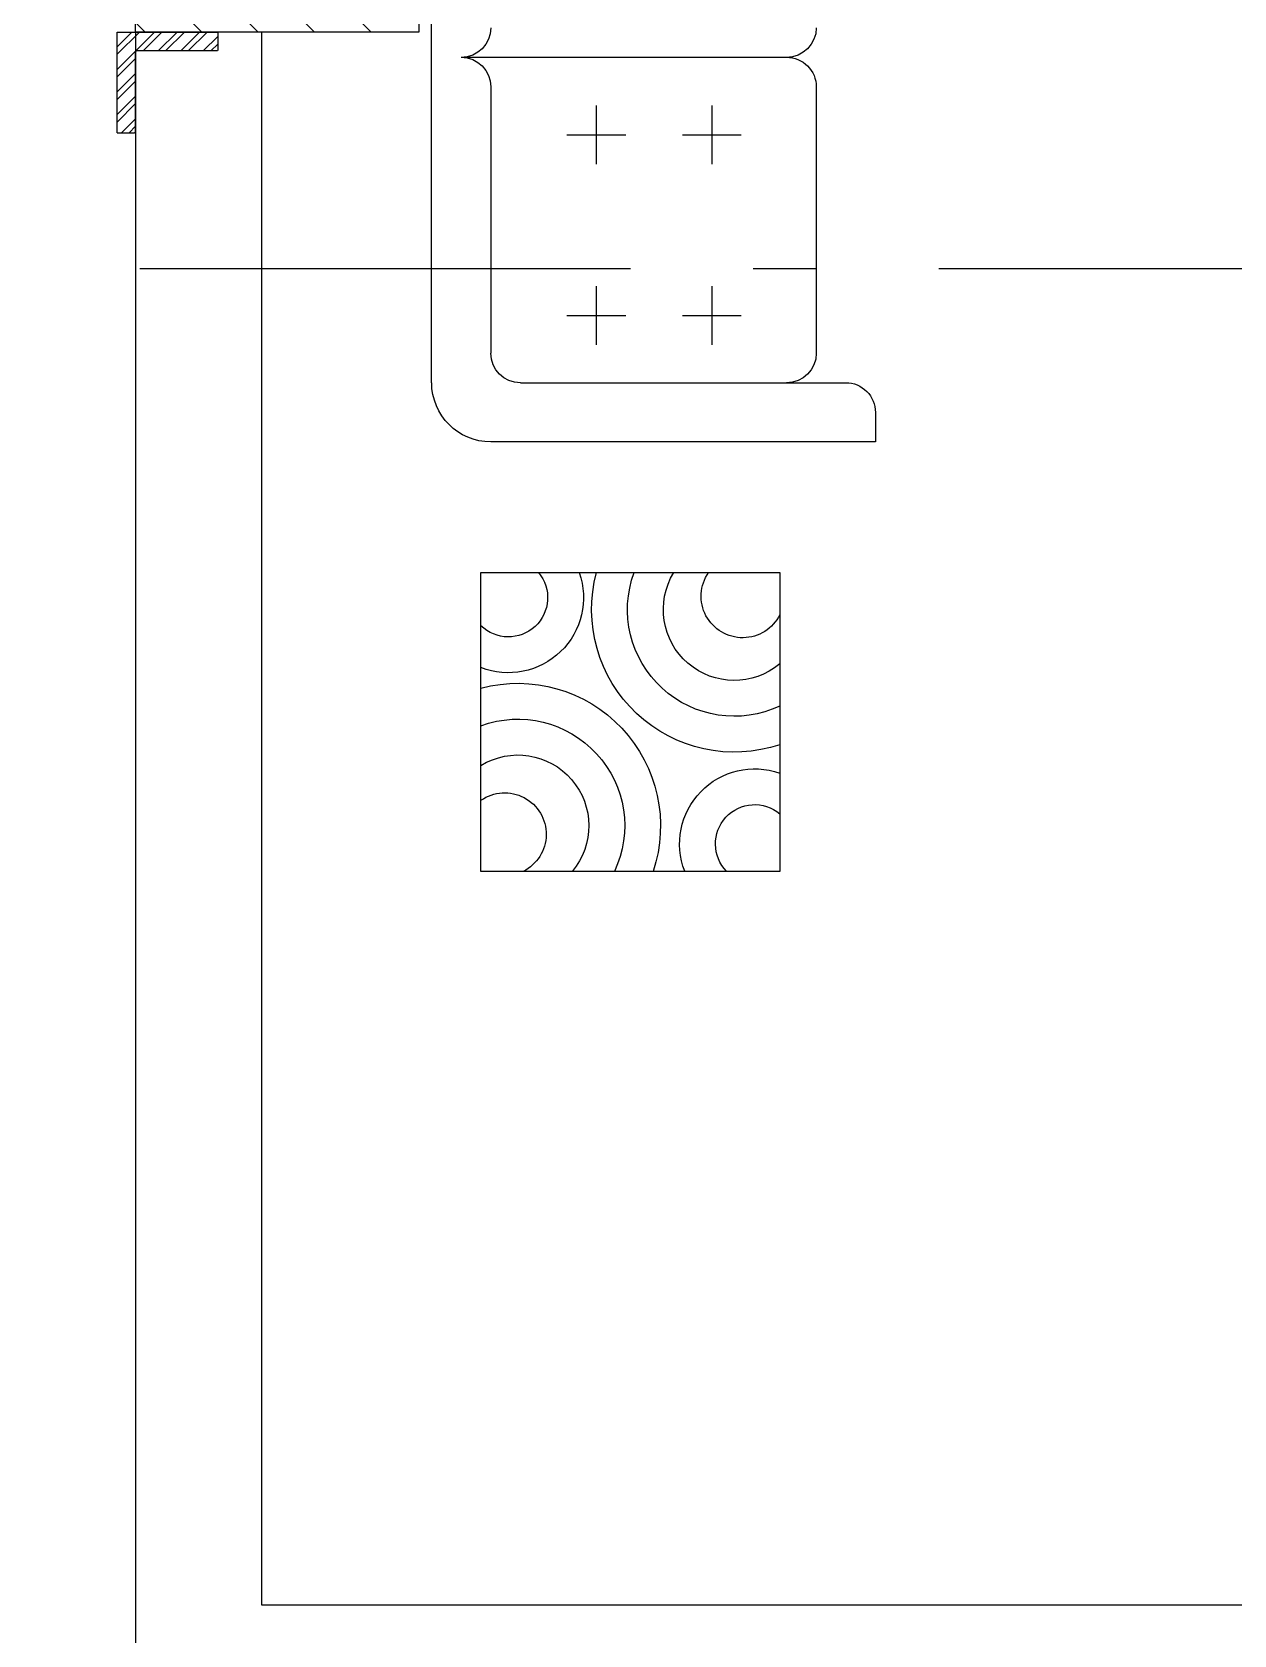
# Model space of a CAD drawing. Header units: millimetres. Extents: x 577 to 2337, y 236 to 943.
# Drawn here: x 1847.922 to 1849.833, y 428.997 to 431.545 of the extents above; entities that cross this region are included whole.
import ezdxf

# ---------------------------------------------------------------- set-up
doc = ezdxf.new("R2010")
doc.units = ezdxf.units.MM
doc.header["$LTSCALE"] = 0.01
doc.linetypes.add('ACAD_ISO10W100', pattern=[18, 12, -3, 0, -3])
for name, color, linetype in [('01-Plan', 1, 'Continuous'), ('06-Furn', 4, 'Continuous'), ('09-Sect', 1, 'Continuous'), ('10-coulm', 7, 'Continuous'), ('18-Maharband', 4, 'Continuous')]:
    doc.layers.add(name, color=color, linetype=linetype)

# ---------------------------------------------------------------- blocks, each defined once
blk = doc.blocks.new('co2')
at = {"layer": '10-coulm'}
h = blk.add_hatch(dxfattribs=at)
h.set_pattern_fill('ANSI31', color=5, scale=0.02, style=0)
h.set_pattern_definition([(45, (-770.14033, -706.21029), (-0.0449012806, 0.0449012806), [])])
h.paths.add_polyline_path([(0, 0), (0.45, 0), (0.45, 0.45), (0, 0.45)])
at = {"layer": '10-coulm', "color": 7}
blk.add_lwpolyline([(0, 0), (0.45, 0), (0.45, 0.45), (0, 0.45)], close=True, dxfattribs=at)
blk = doc.blocks.new('A$C5FAE614F')
at = {"layer": '06-Furn', "color": 17}
for p, q in [((0.5534, 4.2501), (0.0784, 4.2501)), ((0.0784, 4.2501), (0.0784, 3.7751)), ((0.5534, 3.7751), (0.5534, 4.2501)), ((0.0784, 3.7751), (0.5534, 3.7751))]:
    blk.add_line(p, q, dxfattribs=at)
at = {"layer": '06-Furn', "color": 243}
for p, q in [((0.7054, 3.5674), (0.0941, 3.5674)), ((0.7054, 3.5204), (0.7054, 3.5674)), ((0, 3.4733), (0, 2.4388)), ((0.1411, 3.4733), (0.6584, 3.4733)), ((0.0941, 3.0031), (0.0941, 3.4263)), ((0.6113, 3.0031), (0.6113, 3.4263)), ((0.2617, 3.3196), (0.2617, 3.4132)), ((0.4454, 3.3196), (0.4454, 3.4132)), ((0.2149, 3.3664), (0.3085, 3.3664)), ((0.3986, 3.3664), (0.4922, 3.3664)), ((0.2617, 3.0325), (0.2617, 3.1261)), ((0.4454, 3.0325), (0.4454, 3.1261)), ((0.2149, 3.0793), (0.3085, 3.0793)), ((0.3986, 3.0793), (0.4922, 3.0793)), ((0.5643, 2.9561), (0.047, 2.9561))]:
    blk.add_line(p, q, dxfattribs=at)
at = {"layer": '06-Furn', "color": 17}
for centre, major_axis, start_param, end_param in [((0.1371, 4.1778), (0.1603, 0.1603), 3.664762, 5.822501), ((0.1371, 4.1778), (0.12, 0.12), 3.573374, 5.938055), ((0.1371, 4.1778), (0.0797, 0.0797), 3.378505, 6.194473), ((0.1161, 4.1911), (0.0466, -0.0466), 4.888137, 8.178921), ((0.5135, 4.2064), (0.0844, 0.0844), 1.981991, 4.26773), ((0.5135, 4.2064), (0.0441, 0.0441), 1.581804, 4.620592), ((0.481, 3.8339), (0.1603, 0.1603), 0.460684, 2.618423), ((0.481, 3.8339), (0.12, -0.12), 1.915927, 4.280608), ((0.481, 3.8339), (0.0797, 0.0797), 0.088712, 2.90468), ((0.122, 3.815), (0.0844, 0.0844), -1.126137, 1.159602), ((0.122, 3.815), (0.0441, -0.0441), 0.091797, 3.130585), ((0.4943, 3.8128), (0.0466, -0.0466), 1.245857, 4.536641)]:
    blk.add_ellipse(centre, major_axis=major_axis, ratio=1, start_param=start_param, end_param=end_param, dxfattribs=at)
at = {"layer": '06-Furn', "color": 243}
for centre, major_axis, start_param, end_param in [((0.0941, 3.4733), (-0.0665, 0.0665), -0.785398, 0.785398), ((0.6584, 3.5204), (-0.0333, 0.0333), 2.356194, 3.926991), ((0.1411, 3.4263), (0.0333, 0.0333), 0.785398, 2.356194), ((0.5643, 3.4263), (0.0333, 0.0333), 5.497787, 7.068583), ((0.047, 3.0031), (0.0333, 0.0333), 3.926991, 5.497787), ((0.5643, 3.0031), (-0.0333, 0.0333), 2.356194, 3.926991), ((0.047, 2.909), (-0.0333, 0.0333), 3.926991, 5.497787), ((0.5643, 2.909), (0.0333, 0.0333), 5.497787, 7.068583)]:
    blk.add_ellipse(centre, major_axis=major_axis, ratio=1, start_param=start_param, end_param=end_param, dxfattribs=at)
blk = doc.blocks.new('nabshi.16')
at = {"layer": '18-Maharband'}
h = blk.add_hatch(dxfattribs=at)
h.set_pattern_fill('ANSI32', color=5, scale=0.002667)
h.set_pattern_definition([(45, (104.628065, 31.17932), (-0.01796051224, 0.01796051224), []), (45, (104.640038, 31.17932), (-0.01796051224, 0.01796051224), [])])
edge = h.paths.add_edge_path()
edge.add_arc((1121.682, 457.4802), 0.0016, 270, 360)
edge.add_line((1121.6836, 457.4802), (1121.6836, 457.6076))
edge.add_arc((1121.6852, 457.6076), 0.0016, 90, 180, ccw=False)
edge.add_line((1121.6852, 457.6092), (1121.8119, 457.6092))
edge.add_arc((1121.8116, 457.6113), 0.00207, 277.4806, 385.2694)
edge.add_line((1121.8135, 457.6121), (1121.8135, 457.6386))
edge.add_line((1121.8135, 457.6386), (1121.6535, 457.6386))
edge.add_line((1121.6535, 457.6386), (1121.6535, 457.4786))
edge.add_line((1121.6535, 457.4786), (1121.682, 457.4786))
at = {"layer": '18-Maharband', "color": 2}
for p, q in [((1121.8135, 457.6386), (1121.6535, 457.6386)), ((1121.6535, 457.6386), (1121.6535, 457.4786)), ((1121.8135, 457.6386), (1121.8135, 457.6108)), ((1121.6836, 457.4802), (1121.6836, 457.6076)), ((1121.8119, 457.6092), (1121.6852, 457.6092)), ((1121.6535, 457.4786), (1121.682, 457.4786))]:
    blk.add_line(p, q, dxfattribs=at)
for centre, start, end in [((1121.6852, 457.6076), 90, 180), ((1121.8119, 457.6108), 270, 0), ((1121.682, 457.4802), 270, 0)]:
    blk.add_arc(centre, 0.0016, start, end, dxfattribs=at)

msp = doc.modelspace()

# ---------------------------------------------------------------- linework, layer by layer
at = {"layer": '01-Plan'}
for p, q in [((1848.087, 431.5452), (1848.087, 427.1952)), ((1848.287, 431.5452), (1848.287, 429.0452)), ((1848.287, 429.0452), (1853.937, 429.0452))]:
    msp.add_line(p, q, dxfattribs=at)
at = {"layer": '09-Sect', "color": 7, "linetype": 'ACAD_ISO10W100', "ltscale": 6.5}
msp.add_line((1846.8237, 431.1694), (1861.8248, 431.1694), dxfattribs=at)

# ---------------------------------------------------------------- block references
at = {"layer": '06-Furn', "xscale": -1, "rotation": 180}
msp.add_blockref('A$C5FAE614F', (1848.5576, 434.4611), dxfattribs=at)
at = {"layer": '10-coulm', "xscale": -1, "rotation": 180}
msp.add_blockref('co2', (1848.087, 431.9952), dxfattribs=at)
msp.add_blockref('co2', (1848.087, 431.9952), dxfattribs=at)
at = {"layer": '18-Maharband', "xscale": -1, "rotation": 90}
msp.add_blockref('nabshi.16', (2305.6962, 1553.1987), dxfattribs=at)

doc.saveas('drawing.dxf')
